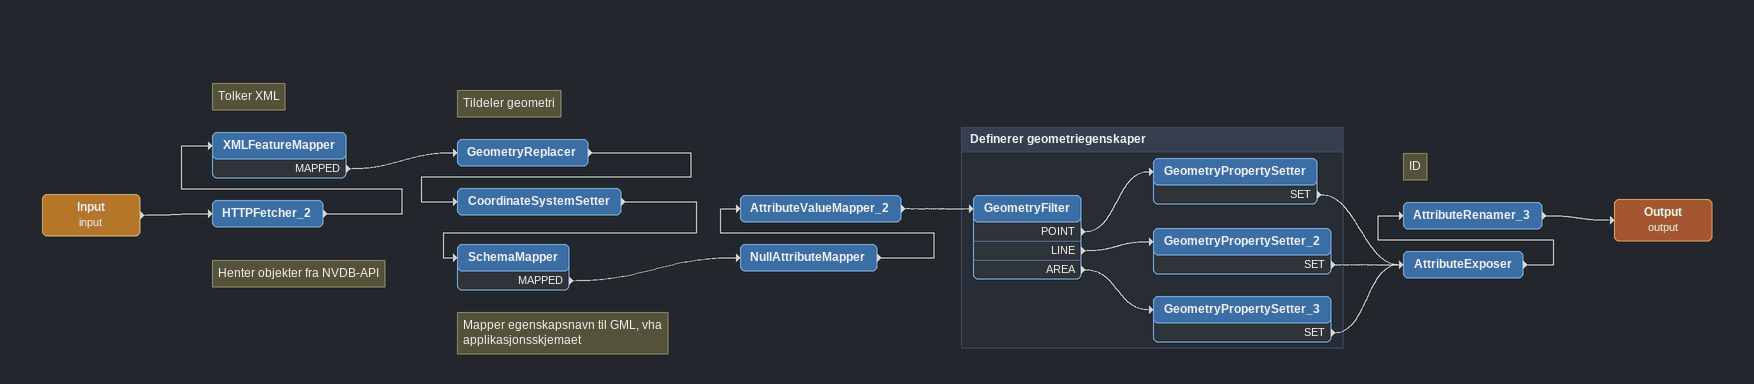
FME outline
Input (input)
    -> HTTPFetcher_2
Note: Henter objekter fra NVDB-API
HTTPFetcher_2
    -> XMLFeatureMapper
Note: Tolker XML
XMLFeatureMapper
    MAPPED -> GeometryReplacer
Note: Tildeler geometri
GeometryReplacer
    -> CoordinateSystemSetter
CoordinateSystemSetter
    -> SchemaMapper
Note: Mapper egenskapsnavn til GML, vha applikasjonsskjemaet
SchemaMapper
    MAPPED -> NullAttributeMapper
NullAttributeMapper
    -> AttributeValueMapper_2
AttributeValueMapper_2
    -> GeometryFilter
AttributeExposer
    -> AttributeRenamer_3
Note: ID
AttributeRenamer_3
    -> Output (output)
Output (output)

Bookmark: Definerer geometriegenskaper
GeometryFilter
    POINT -> GeometryPropertySetter
    LINE -> GeometryPropertySetter_2
    AREA -> GeometryPropertySetter_3
GeometryPropertySetter
    SET -> AttributeExposer
GeometryPropertySetter_2
    SET -> AttributeExposer
GeometryPropertySetter_3
    SET -> AttributeExposer
